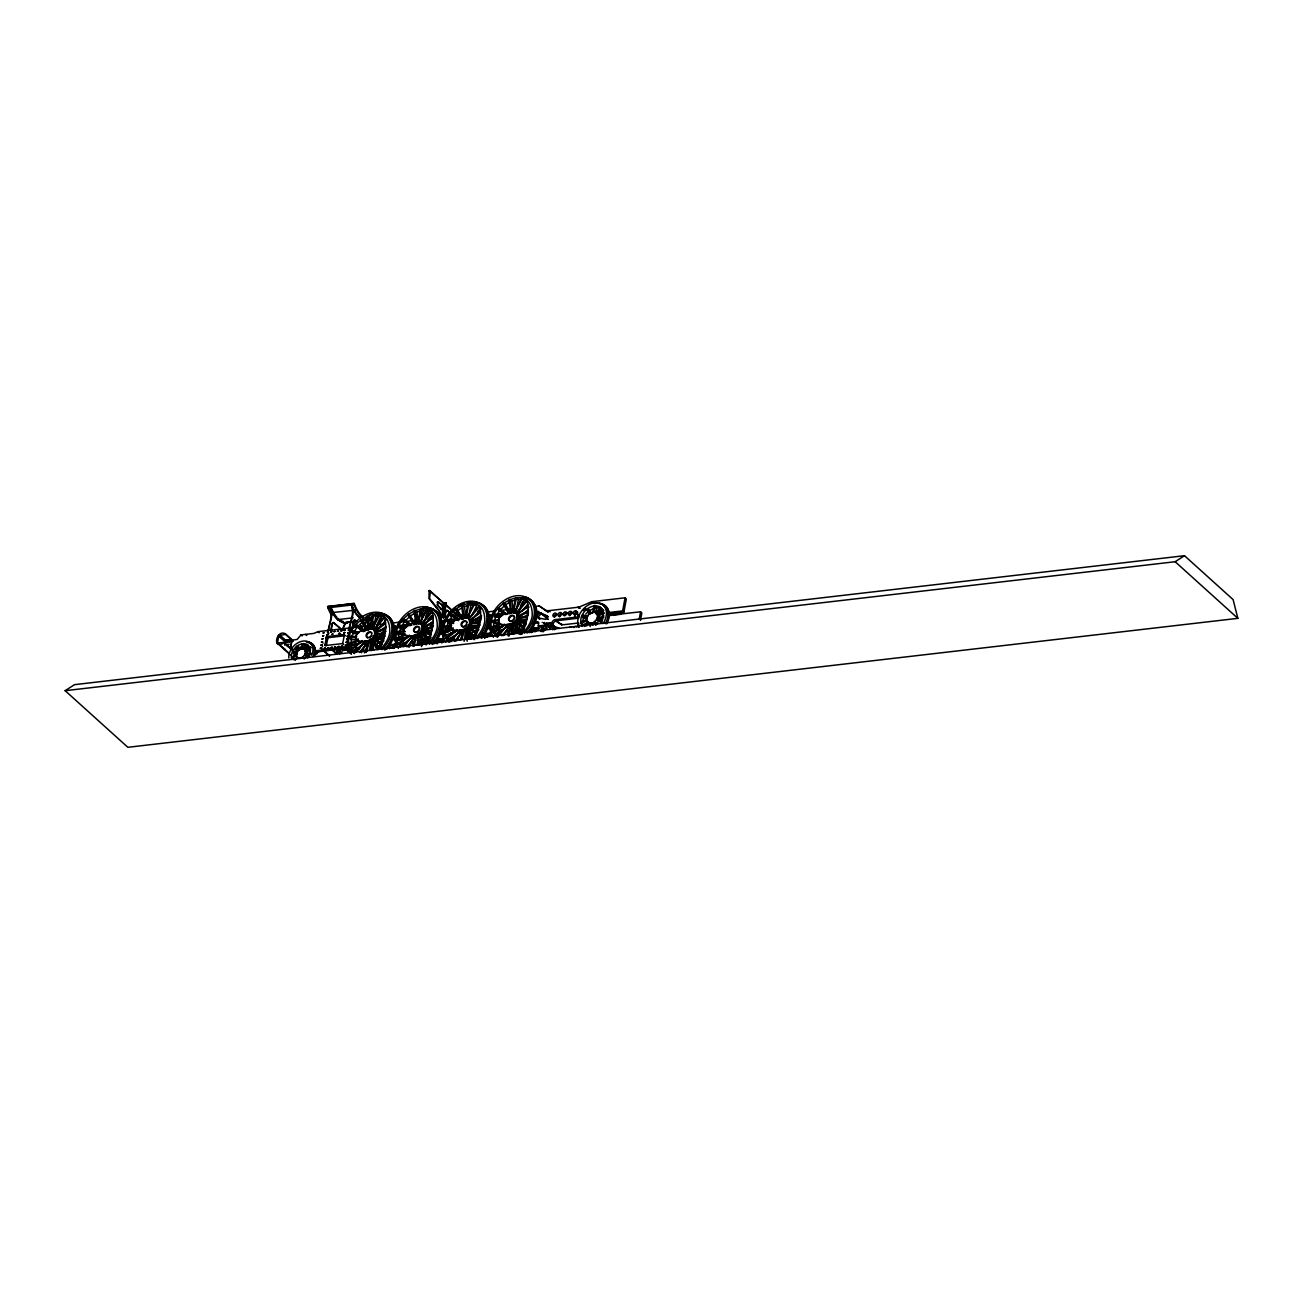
<?xml version="1.0" encoding="UTF-8"?>
<svg xmlns="http://www.w3.org/2000/svg" width="1303" height="1303" viewBox="0 0 1303 1303"><rect width="100%" height="100%" fill="white"/><g stroke="black" fill="none" stroke-linecap="round" stroke-linejoin="round"><path stroke-width="1.5" d="M286.123 644.529L286.448 644.627M287.979 644.61L288.761 644.513M288.142 642.623L287.377 642.721M289.168 647.184L289.413 646.63M289.706 642.542L289.771 642.705M290.325 644.643L290.569 644.838M296.416 654.676L296.693 656.077L291.856 658.162L291.416 657.005M302.084 635.994L300.96 634.903L297.198 639.398L285.536 641.288L284.575 640.424L290.862 639.692L291.839 640.571M305.423 651.972L307.394 653.748L307.036 655.686L305.065 653.894M321.564 649.513L322.493 648.78M340.669 635.147L340.702 634.382M342.2 649.138L343.438 648.226M342.298 649.383C344.611 648.21 341.793 649.692 342.331 648.242M347.184 647.135L347.233 646.255M351.012 644.757L351.305 639.854L349.334 638.063L356.452 637.248L355.817 636.662M356.338 645.066L357.413 644.513L356.436 645.311M362.657 649.497L362.755 650.539L362.902 649.725M374.759 633.551L375.215 635.066L384.743 633.958M398.604 637.607L398.799 634.333L396.829 632.558C405.852 632.313 407.106 629.805 396.992 631.613L398.962 633.388L400.868 627.72L404.402 628.567M422.237 628.03L422.709 629.544L432.221 628.437M433.117 623.306L422.938 627.671L422.156 626.254M441.359 618.208L444.079 603.012A4.202 2.183 83.4 0 1 443.443 602.882L429.143 590.568L428.964 598.549L438.541 610.488A4.202 2.183 83.4 0 1 439.648 615.782L439.323 617.541M446.082 632.085L446.277 628.812L444.307 627.036L451.489 625.782M469.731 622.508L470.188 624.023L479.716 622.915M480.612 617.785L470.416 622.15L469.634 620.733M493.479 628.209L493.772 623.29L491.801 621.515L498.919 620.684M517.21 617.003L517.682 618.518L527.194 617.41M546.234 623.192L547.504 624.332L547.162 626.189L545.892 625.049L546.234 623.192L550.697 622.671L551.837 624.56L553.058 624.17A3.502 2.573 -47.9 0 1 556.609 620.733L578.711 618.159M577.815 615.765L578.679 615.553L577.832 615.13M597.523 615.847L599.494 617.622L599.054 619.951L597.083 618.159M603.826 610.602L600.683 607.801M286.025 641.174L284.282 640.082L290.862 639.692M290.439 648.128L292.002 640.327L285.292 641.011M429.143 590.568L430.202 593.484L429.583 598.549L439.144 610.423A4.202 2.183 83.4 0 1 440.251 615.7L439.909 617.475L441.18 618.632M452.792 631.385L453.9 631.988M453.607 636.613L453.623 636.532A2.801 2.052 -47.9 0 1 454.063 636.792L453.737 636.792M293.142 640.734L285.601 633.926C276.383 628.518 271.773 650.555 283.94 642.835L291.481 649.643M291.579 649.155L284.038 642.346L277.506 642.998L278.826 635.457L285.504 634.414L293.045 641.223M325.945 638.242L327.509 639.708L326.401 645.425L325.18 644.268L326.467 636.662L344.464 634.545L342.673 643.568L343.878 644.724M395.868 627.004L395.037 625.863L397.138 628.16M548.563 626.515L553.563 625.521L548.563 626.548L549.589 628.03L554.606 626.58M292.1 640.978L285.455 641.76M284.82 645.197L285.634 641.369M289.461 647.249L290.504 647.754M290.618 647.672L291.888 640.783L285.601 641.516M290.846 648.373L291.106 649.513L292.654 649.334M301.514 649.106L302.443 644.105L303.42 643.91L302.459 649.008L301.237 648.861M372.186 625.342L317.883 631.662L313.828 633.421L300.96 634.903M307.817 654.448L311.108 653.569M303.957 647.819L310.212 647.282A2.801 2.052 -47.9 0 1 310.814 647.298M348.536 643.829A2.101 1.547 -47.9 0 0 347.331 645.457A1.678 1.238 -47.9 0 1 346.126 646.63L317.623 650.604A2.101 1.547 -47.9 0 0 315.489 652.656L316.759 653.813A2.101 1.547 -47.9 0 1 318.893 651.744L347.396 647.77A1.678 1.238 -47.9 0 0 348.553 646.711L348.536 646.451M325.18 644.268L324.919 645.604L342.624 643.568M345.556 635.669L327.933 637.721L327.509 639.708M331.418 631.238A2.801 1.45 83.4 0 1 331.109 628.469L331.923 624.121A2.801 1.45 83.4 0 1 333.78 622.915L339.708 627.834A2.801 1.45 83.4 0 1 340.702 630.18M331.842 631.189A2.801 1.45 83.4 0 1 331.548 628.421L332.346 624.072A2.801 1.45 83.4 0 1 334.219 622.867M336.239 654.334L336.956 650.474A2.801 2.052 -47.9 0 0 336.972 649.66M339.529 652.428L340.213 648.796M339.676 653.911L340.734 648.242M352.706 624.544L353.243 621.645A2.801 1.45 83.4 0 1 353.52 620.798M352.82 627.346A2.801 1.45 83.4 0 1 352.869 625.945L353.667 621.596A2.801 1.45 83.4 0 1 355.54 620.391L355.116 620.44A2.801 1.45 83.4 0 0 353.813 620.407M365.899 652.559L367.348 640.75M378.961 616.058L375.867 615.993L373.88 614.202L371.111 629.202L370.215 629.3L372.984 614.316L374.955 616.091M367.153 650.588L368.879 641.223L367.983 641.32M373.228 625.456L373.912 621.71M369.466 650.49L370.85 642.998L368.244 640.636M373.782 627.232L375.867 615.993M376.925 645.93L380.02 645.571L381.29 646.728L378.196 647.086L376.925 645.93L378.375 638.112M380.02 645.571L380.541 642.802A3.355 2.476 -47.9 0 1 383.554 639.561M382.691 633.584L383.147 631.108L384.418 632.248A4.479 3.29 -47.9 0 1 384.727 631.206M395.07 629.007L395.021 629.251A5.603 2.443 10.5 0 0 394.125 628.616M404.972 631.792L400.672 627.639M413.735 645.18L414.826 635.229M417.693 623.779L420.478 608.794L422.449 610.57M414.631 645.066L415.738 635.131M421.406 616.205L422.091 612.459M416.96 644.969L418.344 637.476M421.26 621.71L423.345 610.472L421.374 608.696L418.589 623.681L417.954 623.111M430.69 637.183L428.768 641.206L425.69 641.565L424.42 640.424L426.228 630.652M425.69 641.565L426.407 637.656M428.768 641.206L427.498 640.066L428.166 637.037L429.599 636.011L430.87 637.151M431.782 627.346L430.511 626.206A3.355 2.476 -47.9 0 0 431.765 628.746A3.355 2.476 -47.9 0 1 431.782 627.346L431.896 626.727A4.479 3.29 -47.9 0 1 432.026 626.206M441.701 618.159L444.486 603.126L445.61 604.136L443.509 615.407M443.329 627.264A2.801 2.052 -47.9 0 1 441.408 625.065L441.831 622.834A2.801 2.052 -47.9 0 1 444.665 620.081L456.539 618.697A4.479 3.29 -47.9 0 1 458.998 619.544M443.606 613.55L444.307 609.804M443.427 617.801L446.212 602.768L443.476 603.077A4.202 2.183 83.4 0 1 442.857 602.947M443.59 617.931L446.375 602.898M442.776 627.411A2.801 2.052 -47.9 0 1 442.678 626.206L443.101 623.974A2.801 2.052 -47.9 0 1 444.991 621.515M445.496 616.824A3.078 1.596 83.4 0 1 445.398 614.479L445.87 612.003A3.078 1.596 83.4 0 1 447.711 610.521L447.923 610.684M451.245 625.684L448.379 622.818L451.278 625.44M453.004 636.515L454.128 638.405L452.402 636.597L453.672 637.02L447.711 641.271M452.092 640.473A4.479 3.29 -47.9 0 0 452.972 638.421L453.167 637.314A2.801 2.052 -47.9 0 0 453.167 636.385M461.213 639.659L462.321 629.707M475.481 605.064L470.839 604.95L468.868 603.175L466.083 618.159L465.187 618.274L467.956 603.273L469.927 605.064M462.125 639.545L463.852 630.18L462.956 630.294M464.096 641.337L465.822 631.955L463.216 629.61M468.754 616.205L470.839 604.95M471.898 634.903L474.992 634.545L476.263 635.685L473.168 636.043L471.898 634.903L473.347 627.085M474.992 634.545L475.514 631.776A3.355 2.476 -47.9 0 1 478.152 628.649M508.349 636.011L509.799 624.202M521.428 599.51L518.317 599.445L516.346 597.654L513.561 612.654L512.665 612.752L515.451 597.768M509.261 635.913L510.711 624.088M511.362 632.167L512.063 628.421M511.932 633.942L512.975 628.323M515.89 612.557L518.317 599.445M525.809 624.903A3.355 2.476 -47.9 0 0 524.262 627.394L523.741 630.18L520.663 630.538L519.392 629.382L520.842 621.564M523.741 630.18L522.487 629.023L522.992 626.254A3.355 2.476 -47.9 0 1 524.897 623.518M547.162 626.189L539.458 627.085L538.204 625.945L538.611 623.714A2.525 1.857 -47.9 0 0 536.885 621.726L538.155 622.867A2.525 1.857 -47.9 0 1 538.693 622.883M553.009 624.414L551.788 623.029A3.502 2.573 -47.9 0 1 555.339 619.593L579.46 616.775M551.837 624.56L550.697 622.671M586.431 617.313L585.796 616.091M592.784 612.361L593.891 606.367L595.064 606.139L593.924 612.231L592.507 612.117M619.707 613.078L620.635 614.267L619.707 613.078A8.404 3.648 10.5 0 1 614.609 611.97M625.065 597.816L626.336 598.957L623.909 612.068L622.639 610.912L625.065 597.816L591.839 601.677L580.096 606.661A8.404 6.173 -47.9 0 1 577.848 607.263L548.824 610.651A8.404 6.173 -47.9 0 1 545.126 609.869L539.165 605.944L535.142 606.416M639.187 619.3L640.571 611.807L608.696 615.358M640.457 620.44L641.842 612.947L640.571 611.807M304.479 648.829L305.114 645.441L303.143 643.666C296.139 644.399 289.999 651.761 291.709 658.829M590.145 626.564L590.715 623.518L591.855 623.371M595.618 613.762L596.758 607.67L594.787 605.879C585.682 606.693 577.196 617.817 582.262 626.401M365.85 652.037L366.957 650.523M393.164 644.529L392.333 648.096L394.923 644.887M439.762 639.073L438.003 642.835L437.727 639.089M440.642 639.024L439.811 642.574L442.417 639.382M487.241 633.567L485.482 637.314L485.205 633.567M488.136 633.502L487.306 637.069L489.895 633.861M534.735 628.046L532.976 631.792L532.699 628.062M534.784 631.548L535.614 627.981M526.77 617.166L527.503 614.169M540.647 631.515L541.739 627.02A2.801 2.052 -47.9 0 1 541.934 626.368M542.276 631.157L543.009 628.16A2.801 2.052 -47.9 0 1 544.589 625.88M402.871 627.329L399.027 627.932M553.547 625.929L554.834 627.036M327.411 632.102L327.753 632.981L330.587 619.707A12.59 6.548 83.4 0 0 329.773 606.644L330.115 607.54A29.252 15.213 83.4 0 0 332.33 612.573L351.859 610.504M327.704 632.069L331.027 619.658A12.59 6.548 83.4 0 0 330.196 606.595L330.767 606.318A28.129 14.626 83.4 0 0 331.011 606.97M349.074 627.867L351.908 617.231A12.59 6.548 83.4 0 0 351.093 604.169L351.435 605.064A29.252 15.213 83.4 0 0 353.65 610.097L353.976 610.667A29.252 15.213 83.4 0 0 355.963 613.827M349.497 627.818L352.347 617.182A12.59 6.548 83.4 0 0 351.517 604.12L351.859 605.015A29.252 15.213 83.4 0 0 354.09 610.048L354.4 610.618A29.252 15.213 83.4 0 0 360.133 617.769M297.393 652.266C286.79 648.161 297.393 656.631 297.117 652.005M325.506 649.513L326.418 648.927M352.005 637.216L353.374 633.242L356.924 634.089M374.58 634.496L376.893 637.802L374.287 635.457M398.083 635.212L398.018 634.219M446.978 626.189L448.346 622.215L453.672 623.469M469.552 623.453L471.865 626.776L469.259 624.414M494.456 620.668L495.84 616.694L499.375 617.541M517.047 617.931L519.36 621.254L516.754 618.892M587.848 616.156L582.685 614.935C580.356 616.987 588.809 618.697 587.555 615.896M592.979 602.833L591.839 601.677M293.598 655.8L294.331 653.748L292.361 651.972M309.625 655.181L309.153 656.158L304.869 655.132L305.342 654.155L309.348 654.92M582.946 620.081L583.809 617.622L581.838 615.847M602.507 619.642L601.953 620.814L596.79 619.593L597.377 618.42L602.23 619.397M379.254 649.024C384.434 639.382 387.773 627.606 384.32 616.889M471.051 635.522L468.396 637.346L471.914 638.437L466.588 629.023L467.419 628.372L473.559 639.431C478.983 629.365 482.957 617.133 479.292 605.862M520.223 634.561L514.082 623.518L514.897 622.85L521.053 633.909C526.461 623.844 530.435 611.628 526.77 600.341M360.996 652.151L367.088 641.304L361.599 652.754M371.355 628.649L371.99 629.219L379.059 614.495L381.03 616.27L377.104 624.446M371.99 629.219L379.824 614.755L384.988 617.622M364.368 652.901L368.277 644.724M376.323 627.965L381.795 616.531M408.49 646.63L414.582 635.783L409.093 647.249M418.849 623.127L419.485 623.697L426.537 608.973M419.485 623.697L427.303 609.234L432.482 612.117M425.381 617.296L428.003 610.57M412.628 645.751L416.553 637.574L413.947 635.212M424.583 620.814L429.29 611.009M455.969 641.109L462.06 630.277L457.353 640.082M472.859 613.664L476.768 605.504L474.797 603.712L467.109 618.192L474.031 603.452M460.122 640.229L463.249 633.681M503.463 635.603L509.554 624.756L504.847 634.577M491.622 626.987L499.668 623.534L498.316 619.658L501.476 615.081L512.502 612.068L514.457 612.671L521.509 597.93L522.975 599.543M514.457 612.671L522.275 598.207L527.454 601.074M520.353 606.27L522.698 601.351M507.6 634.724L511.525 626.531L508.919 624.186M518.773 611.4L524.262 599.983M393.962 648.422L395.754 645.034M443.248 639.529L441.831 643.047M535.647 631.613L537.39 628.339M309.414 657.331C306.335 654.481 305.456 660.898 303.208 656.565M329.04 648.829L329.643 649.529M335.799 648.177L336.141 648.259M337.949 649.513C337.966 651.761 340.409 648.78 337.998 650.262M340.392 648.324L339.611 648.438M354.579 631.059L357.25 627.052L363.456 631.678M383.75 640.473L376.42 638.731L375.867 639.626L373.261 637.281M402.073 625.554L404.744 621.531L409.386 625M431.228 634.952L423.898 633.209L423.361 634.121L420.755 631.76M438.59 634.561L443.378 633.763M478.722 629.43L471.393 627.688L470.839 628.6L468.233 626.238M526.2 623.909L518.871 622.166L518.333 623.078L515.727 620.733M543.53 623.486L544.54 622.427L544.035 623.176M550.013 627.818L548.612 626.303M601.921 621.938C598.386 618.355 597.36 625.912 594.868 621.368M307.687 657.836C312.166 653.275 310.88 643.014 303.143 643.666M600.243 622.899C605.618 617.427 604.071 605.097 594.787 605.879M361.941 630.587L360.703 631.075L361.697 630.359M543.4 631.727L545.941 627.753A2.801 2.052 -47.9 0 0 546.527 625.831M348.504 647.233L343.145 649.057L321.743 650.881M351.273 637.346L351.175 635.294M305.83 650.881L309.414 646.467M599.95 607.117C599.51 613.827 579.558 612.312 588.712 623.078L586.562 625.733M597.621 614.185L601.921 608.892M295.113 660.426L297.198 657.266M306.628 651.533L310.033 647.037L310.961 647.9M356.224 652.2L365.149 641.271L354.335 653.275C329.838 629.593 391.486 590.943 389.727 632.916A23.796 17.476 -47.9 0 1 381.062 648.487M373.538 629.756L384.141 616.742M359.481 652.428L365.85 644.61M377.267 630.603L386.502 619.3L384.532 617.508L374.14 630.245C366.729 623.013 346.647 636.972 361.094 642.933M403.05 646.255L412.628 635.75L403.718 646.695M423.605 626.499L420.999 624.153L431.619 611.237M432.01 611.987L421.635 624.723C414.207 617.492 394.125 631.45 408.572 637.411M427.71 620.228L431.244 615.896M406.959 646.907L412.057 640.653M424.762 625.082L432.824 615.195M449.323 642.249L460.122 630.229L451.196 641.174M468.51 618.713L479.113 605.716M479.504 606.481L469.113 619.202C462.402 612.638 442.434 624.398 455.008 631.532M477.549 611.824L479.911 608.941M454.454 641.385L460.822 633.584M474.553 616.742L481.475 608.257M497.404 637.216L507.6 624.723L496.801 636.727C472.289 613.045 533.953 574.395 532.178 616.368A23.796 17.476 -47.9 0 1 523.513 631.939L521.053 633.909M515.988 613.192L526.591 600.194M526.982 600.96L516.607 613.68L513.968 612.101M501.932 635.88L505.759 631.189M522.031 611.221L527.796 604.152M584.738 626.385L587.653 622.215M599.217 616.026L598.386 614.804L602.654 609.576M322.835 642.982L323.193 643.079M329.203 636.532L328.063 636.532M330.148 649.513L329.007 649.513M339.415 647.51L339.611 648.617M357.25 627.052L355.279 625.277L363.032 631.059L364.368 630.733L355.963 624.463L357.95 626.238L362.478 621.84L360.508 620.049L366.192 630.277L365.557 629.707M381.632 645.262C372.023 637.151 373.733 640.685 378.798 649.089M411.846 625.212L403.458 618.941L405.428 620.717L409.956 616.319L407.986 614.544L413.67 624.772L414.712 624.512L408.816 613.876L415.706 624.528M429.127 639.74C419.517 631.646 421.211 635.18 426.293 643.568M458.428 620.651L452.222 616.01L448.851 621.303L446.88 619.511L454.454 621.319L453.46 622.117L446.375 620.423L448.346 622.215M458.705 619.12L459.34 619.691L450.936 613.42L452.923 615.211L457.451 610.798L455.48 609.022L461.164 619.251L462.207 618.99L456.294 608.371L463.184 619.006M476.605 634.235C465.008 624.381 470.562 632.216 474.65 639.626M504.359 613.974L499.717 610.504L496.345 615.782L494.374 613.99L501.932 615.798L501.313 615.228M499.717 610.504L497.746 608.713L505.483 614.511L506.818 614.185L498.43 607.898L500.401 609.69L504.929 605.292L502.958 603.501L508.642 613.729L508.007 613.159M495.84 616.694L493.853 614.902L500.987 616.563M524.099 628.714C512.502 618.86 518.057 626.694 522.145 634.105M401.471 645.115L403.881 642.363M402.187 645.474L404.647 642.688M448.427 641.369L450.903 638.568M542.178 631.727L547.113 626.124M394.972 646.255L394.972 644.268L389.06 644.855M537.422 629.691L537.422 627.704L531.526 628.307M585.796 614.12L588.125 611.579M401.959 625.538L409.044 624.218A4.479 3.29 -47.9 0 1 411.211 624.772M403.23 626.678L410.315 625.359M418.866 640.539L418.328 641.483L417.058 640.343M331.776 615.553A29.252 15.213 83.4 0 1 330.457 613.404L330.148 612.817A29.252 15.213 83.4 0 1 327.933 607.801L328.063 606.335L354.286 603.582A28.129 14.626 83.4 0 0 363.228 617.052M327.574 606.823L354.188 603.289M365.345 649.578L364.889 651.761L366.762 651.337M308.062 645.262L304.788 649.871C299.038 644.822 293.827 656.728 297.475 657.526M298.762 650.572L299.625 649.888L297.589 646.19L296.693 646.842L298.485 650.311M297.833 657.787C302.133 659.644 307.345 653.683 304.658 649.741L306.466 651.402M302.638 657.51L303.501 656.826M322.509 645.799L322.444 646.825M341.06 635.278L340.034 635.131M368.212 630.033L363.293 621.189L368.554 618.078L366.583 616.286L368.342 629.756L369.27 629.528L367.479 615.83L369.466 617.606L370.736 627.394M347.852 646.972L346.924 646.907M410.787 615.668L414.794 613.192M405.005 631.548L398.881 625.945L405.982 627.639L406.341 626.254M404.924 634.708C411.699 638.323 425.772 633.616 421.309 624.398M418.475 633.975L421.081 636.336L420.185 636.825L417.579 634.48M458.265 610.146L462.272 607.67M444.991 630.391L445.496 628.714M465.953 628.453L468.575 630.815L467.663 631.303L465.057 628.958M510.678 613.485L505.759 604.625L509.766 602.149M473.559 639.431L476.035 637.46A23.796 17.476 -47.9 0 0 484.7 621.873C486.573 581.627 428.198 615.505 447.483 640.783M499.7 626.091L495.205 628.079M526.64 619.658L524.816 619.609M589.477 614.12L590.52 613.29L588.06 608.859L587.001 609.641L589.2 613.86M590.389 624.609L588.419 622.818C593.582 625.049 599.836 617.899 596.611 613.176M595.764 625.407L594.119 622.443L595.162 621.629L596.807 624.609M354.481 653.585L351.289 649.757L362.429 641.223L350.865 649.073L352.836 650.865L357.25 647.477M372.902 629.17L374.661 630.831L385.427 622.59M374.433 630.945L375.069 631.515L385.46 623.567M353.26 651.549L362.804 644.219M380.02 631.027L385.949 626.482M398.36 643.552L409.908 635.701L409.272 635.131M421.52 624.74L422.156 625.326L432.905 617.068M409.908 635.701L398.767 644.236L400.738 646.027L411.878 637.476M432.938 618.045L422.156 625.326M400.33 645.343L403.262 643.096M433.427 620.961L424.534 627.785L421.928 625.424M445.838 638.047L457.402 630.18L446.261 638.731L448.232 640.506L459.373 631.971L456.767 629.61M480.4 611.547L470.041 620.489L480.432 612.524M450.757 637.574L447.809 639.822L446.294 635.115L444.323 633.339L452.907 629.658L451.571 628.518M473.51 621.124L480.921 615.439M504.245 624.088L506.851 626.45L495.71 634.984L493.739 633.209L504.88 624.674L493.332 632.525L495.303 634.3L493.788 629.593L491.801 627.818L500.401 624.137L499.049 622.997M515.353 612.622L517.128 614.283L527.878 606.042M527.91 607.003L517.128 614.283M496.769 633.177L501.183 629.805M520.988 615.619L528.399 609.934M288.256 640.913L288.549 640.62M587.783 608.615L589.754 610.39L595.585 607.898L593.614 606.107M400.216 646.793L406.21 642.558M402.106 646.435L406.617 643.259M407.09 646.093L410.087 643.975M448.102 641.972L454.112 637.737M495.189 635.75L502.681 630.473M495.58 636.45L501.59 632.216M502.062 635.066L505.059 632.932M541.185 631.287L547.179 627.069M543.074 630.945L546.071 628.828M422.889 644.643L420.918 642.868L423.573 641.043M518.545 630L515.89 631.825L519.408 632.916M65.15 690.688L74.499 684.661L1184.492 555.697L1233.094 599.592L1237.85 618.339L127.857 747.303L65.15 690.688L1175.143 561.723L1184.492 555.697M328.942 633.063L328.454 633.942M369.466 617.606L373.326 616.498M347.249 645.848L347.021 646.956M415.201 623.665L416.765 624.007L414.973 610.309L416.944 612.101L420.82 610.977M370.085 639.985L373.456 641.956M463.624 617.915L464.243 618.502L462.451 604.804L464.438 606.579L468.298 605.472M416.667 634.903L418.214 635.05L419.485 644.806M511.102 612.41L511.737 612.98L509.945 599.282L511.916 601.058L515.793 599.95M512.551 623.437L515.157 625.798L516.053 625.293L513.447 622.948M531.152 632.606L532.064 632.15L531.787 628.421M302.654 645.93L299.267 647.721L297.296 645.93M291.709 657.249L296.563 655.181M310.407 649.236L305.57 651.321L305.7 652.217L310.554 650.148L310.13 648.992M298.387 657.608L293.533 659.676L291.563 657.901M307.394 653.748L310.635 652.363M385.607 627.932L375.297 632.346L375.443 633.193L385.639 628.828M351.142 645.311L349.171 643.535L357.201 640.082L357.934 640.685L349.351 644.366L351.321 646.141L359.905 642.477M379.124 634.235L385.916 631.336M404.712 634.61L396.649 638.014L398.62 639.806L403.458 637.737M422.791 626.824L433.085 622.411M407.399 636.955L398.816 640.636L396.829 638.845L405.428 635.164L404.077 634.024M426.602 628.73L433.394 625.815M444.144 632.492L452.206 629.088M470.269 621.303L480.579 616.889M475.676 621.612L480.84 619.414M446.294 635.115L454.877 631.434M474.097 623.209L480.888 620.293M528.057 611.368L517.763 615.782L517.91 616.628L528.09 612.263M493.788 629.593L502.372 625.912L499.766 623.567C506.525 627.378 520.76 622.639 516.281 613.371M528.366 614.772L519.881 618.42L517.275 616.058M580.731 621.889L586.839 619.642M603.452 612.524L597.637 615.016L597.8 616.107L603.631 613.599L603.175 612.28M587.001 620.733L581.187 623.225L581.008 622.15M580.894 622.964L582.864 624.74L588.679 622.264L586.708 620.472M599.494 617.622L603.859 615.749M598.957 619.234L603.973 617.085M330.539 607.491L330.196 606.514L330.539 607.491A29.252 15.213 83.4 0 0 332.77 612.524L333.079 613.094A29.252 15.213 83.4 0 0 343.634 622.622L344.041 622.704A29.122 15.147 83.4 0 0 347.575 622.459L347.771 622.394M369.547 620.033A29.122 15.147 83.4 0 0 371.078 619.723L370.932 618.616A28.129 14.626 83.4 0 1 369.417 618.909M347.494 647.933L346.126 646.63M344.611 622.867L347.152 622.508A12.59 6.548 83.4 0 0 343.455 626.678M342.884 648.829C343.373 648.943 351.077 647.575 347.331 645.457M356.599 639.545C363.065 644.366 378.424 639.496 373.814 629.919M369.172 640.408L370.72 640.571L371.99 650.327M338.161 652.445L337.526 653.357M415.462 635.799L416.374 635.701M417.302 635.473L418.572 645.262M452.402 629.186C459.193 632.818 473.266 628.111 468.787 618.876M390.509 648.357L391.437 648.112M510.434 624.772L511.346 624.658M511.639 623.86L513.187 624.007L514.457 633.779M290.292 640.571L290.813 639.789L289.983 640.669M371.241 644.61L374.938 643.926M553.189 626.254L554.459 627.394M327.933 607.801L354.041 604.771A29.252 15.213 83.4 0 0 356.273 609.788L356.582 610.358A29.252 15.213 83.4 0 0 362.706 617.817M353.764 610.293L356.37 609.983M437.156 602.409A1.824 0.945 83.4 0 1 438.215 602.084L442.271 605.146A2.345 1.222 83.4 0 1 443.036 608.452A2.345 1.222 83.4 0 1 441.31 609.104L437.482 605.162A1.824 0.945 83.4 0 1 437.124 604.478M437.482 605.162L441.31 609.104M438.215 602.084L442.271 605.146M337.607 619.625L353.227 617.817M361.534 616.84L358.928 617.15A29.252 15.213 83.4 0 0 359.319 617.492M343.471 622.72L357.185 621.124M364.791 620.244L367.397 619.935A29.122 15.147 83.4 0 0 367.935 620.016M445.87 612.003L445.268 612.068A3.078 1.596 83.4 0 1 447.124 610.586L450.431 612.947M344.22 622.948L357.071 621.352M368.896 619.984L371.078 619.723M333.78 622.915L339.708 627.834M457.044 614.723L458.412 615.7M452.548 615.456L453.135 615.391A3.078 1.596 83.4 0 1 453.965 616.808M376.209 624.886L384.255 623.942M392.301 623.013L416.455 620.212M428.524 618.811L432.547 618.339M440.593 617.394L446.62 616.694M450.643 616.238L466.735 614.364M488.869 611.791L494.912 611.091M498.935 610.618L515.027 608.745M525.076 607.589L529.099 607.117M461.979 616.205L468.086 615.505M497.062 614.234A2.101 1.547 -47.9 0 1 497.99 613.876L504.017 613.176M392.545 627.427L396.731 627.118M449.893 620.765L457.793 619.837M487.517 616.384L491.133 615.977A2.101 1.547 -47.9 0 1 491.98 616.124M497.909 615.716A2.101 1.547 -47.9 0 1 499.261 615.032L503.284 614.56M494.163 616.873L497.339 616.514L496.068 615.374M536.201 612.915L539.116 612.573M375.394 634.121L384.955 633.014M422.872 628.6L432.433 627.492M444.486 626.091L451.604 625.261L450.968 624.691M470.367 623.078L479.927 621.971M491.964 620.57L499.098 619.756L498.463 619.169M517.845 617.573L527.406 616.449M379.271 635.685L383.098 635.229M424.843 630.391L428.671 629.935M446.457 627.867L450.024 627.46M351.305 639.854L358.423 639.024M377.186 636.841L384.808 635.962M398.799 634.333L404.142 633.714M432.303 630.44L424.68 631.32L422.074 628.974M446.277 628.812L453.411 627.981M472.158 625.815L479.781 624.919M493.772 623.29L499.114 622.671M519.653 620.293L527.275 619.397M400.966 633.926A2.459 1.808 -47.9 0 0 402.155 634.235L405.2 633.877M594.168 611.873L599.005 611.319L600.26 612.459A8.404 6.173 -47.9 0 1 602.507 612.589M446.457 627.394A2.801 2.052 -47.9 0 1 447.027 628.339L451.848 628.697M595.438 613.013L600.26 612.459M607.915 612.622L622.639 610.912M296.237 648.91L302.003 648.242M391.828 638.584L399.728 637.656M440.121 632.851L448.085 631.922M486.801 627.541L490.759 627.085M299.429 649.839L295.113 649.513M306.971 648.764L310.423 648.552L309.186 647.216M533.693 622.622L537.65 622.166M607.345 613.99L623.909 612.068M354.546 644.203L358.39 643.763M391.128 639.952L395.07 639.496M400.998 638.812L404.956 638.356M486.1 628.926L490.042 628.469M495.971 627.769L501.899 627.085M532.911 623.486L538.155 622.867M582.734 617.687L587.05 617.231M352.266 644.61L357.755 643.975M608.631 615.668L620.635 614.267M550.566 623.42L551.755 623.274M547.504 624.332L551.967 623.811M538.204 625.945L545.892 625.049M419.81 640.05L423.817 639.594M467.37 634.528L471.328 634.072M499.424 630.799L503.023 630.391M514.766 629.023L518.773 628.551M424.42 640.424L427.498 640.066M519.392 629.382L522.487 629.023M436.554 639.333L442.45 638.747L443.72 641.874M452.271 637.33L454.438 638.454M482.208 634.04L489.944 633.225L491.215 636.353M348.08 649.888L342.103 650.604L341.744 652.559M355.882 648.975L359.791 648.519M577.864 623.062L564.313 624.642A8.404 6.173 -47.9 0 1 560.616 623.86L556.153 620.928M388.506 646.207L395.803 645.36L394.532 644.219M434.176 640.913L443.72 639.887M483.478 635.18L490.775 634.333L489.505 633.193M530.972 629.658L538.888 628.942M332.607 650.539L335.506 652.738A4.903 2.541 83.4 0 0 338.845 648.161M447.874 629.154L449.274 630.294M423.345 610.472L426.439 610.537M340.734 634.121L340.213 635.261M596.758 607.67L599.527 607.882M305.114 645.441L307.427 645.636M367.544 619.967L367.137 619.886A29.252 15.213 83.4 0 1 365.508 619.414M538.644 618.045L544.556 619.137A2.101 1.547 -47.9 0 0 547.113 618.176A2.101 1.547 -47.9 0 0 546.934 615.716L541.282 613.306A2.801 2.052 -47.9 0 0 537.683 614.886A2.801 2.052 -47.9 0 0 538.644 618.045L539.914 619.186A2.801 2.052 -47.9 0 1 538.953 616.042A2.801 2.052 -47.9 0 1 542.553 614.446L548.205 616.856L546.934 615.716M287.36 646.027L287.36 646.532M583.809 617.622L587.246 618.436M526.282 621.58L517.372 619.462L516.9 620.391L526.07 622.573M478.787 627.101L469.894 624.984L469.422 625.912L478.576 628.079M399.402 625.033L406.959 626.824M431.309 632.623L422.4 630.505L421.928 631.418L431.098 633.6M383.815 638.144L374.922 636.027L374.45 636.939L383.603 639.121M294.331 653.748L297.182 654.432M515.369 632.737L518.887 633.828M467.891 638.258L471.409 639.333M420.918 642.868L424.436 643.943M338.161 652.266L337.591 653.454M559.606 628.502L556.788 627.297A2.801 2.052 -47.9 0 0 552.83 629.854M604.25 613.061L602.621 612.035A8.404 6.173 -47.9 0 0 599.999 611.27M548.416 611.775A8.404 6.173 -47.9 0 1 546.397 611.009L539.165 605.944M555.925 621.091L561.886 625L560.616 623.86M524.197 627.15L516.363 621.303L515.679 622.117L523.741 628.127M500.401 609.69L506.004 613.876M518.333 623.078L524.604 627.769M476.703 632.672L468.868 626.808L468.184 627.623L476.246 633.649M452.923 615.211L458.509 619.381M470.839 628.6L475.546 632.102M429.224 638.177L421.39 632.33L420.706 633.144L428.768 639.17M405.428 620.717L411.031 624.903M423.361 634.121L429.632 638.796M381.73 643.698L373.896 637.851L373.212 638.665L381.274 644.692M357.95 626.238L364.938 631.466M375.867 639.626L382.137 644.317M595.65 612.41L596.693 613.29L600.976 608.045L600.227 607.361M447.124 610.586L449.828 613.029M1175.143 561.723L1237.85 618.339M596.416 613.029L598.386 614.804M597.36 614.755L599.331 616.547M586.708 609.397L588.695 611.172M596.513 619.332L598.484 621.124M578.972 607.149L580.242 608.289M577.848 607.263L579.118 608.42M591.578 623.127L593.549 624.903M590.438 623.257L592.409 625.033M548.824 610.651L550.094 611.791M546.674 610.895L547.944 612.035M545.126 609.869L546.397 611.009M555.339 619.593L556.609 620.733M541.022 612.833L548.14 619.251M540.973 613.078L548.091 619.495M551.788 623.029L553.058 624.17M539.361 612.866L537.846 611.433L538.953 613.404M553.335 625.424L554.866 626.857M539.328 613.045L538.058 611.889L538.79 611.351M548.97 625.945L550.241 627.085M545.941 627.753L547.211 628.893M541.739 627.02L543.009 628.16M511.02 601.514L509.05 599.738L510.809 613.208L510.173 612.638M537.83 627.574L539.084 628.714M536.999 627.671L538.253 628.812M516.9 614.397L519.506 616.742M505.759 604.625L503.789 602.849L509.668 613.811M517.128 615.211L519.734 617.573M516.265 619.821L518.871 622.166M522.992 626.254L524.262 627.394M515.043 621.531L517.649 623.893M514.262 622.28L516.884 624.642M497.99 613.876L499.261 615.032M508.023 624.17L510.646 626.515M506.965 624.153L509.587 626.499M491.133 615.977L489.863 614.821A2.101 1.547 -47.9 0 1 491.296 615.782L491.312 615.912M507.47 630.766L508.74 631.922M487.697 619.723L490.563 622.606M467.875 618.143L471.083 620.994M469.406 619.919L472.012 622.264M462.679 618.143L463.314 618.73L461.555 605.26M444.079 603.012L458.314 615.863M468.787 625.342L471.393 627.688M429.729 590.503L457.711 615.928M475.514 631.776L476.768 632.916M467.549 627.052L470.155 629.414M466.783 627.802L469.389 630.147M456.539 618.697L458.004 620.016L450.252 614.234L452.222 616.01M464.145 629.382L466.751 631.727M468.396 637.346L470.367 639.138M459.487 629.658L462.093 632.02M447.092 626.857L450.089 629.544M441.831 622.834L443.101 623.974M447.059 628.551L448.476 629.984M441.408 625.065L442.678 626.206M452.972 638.421L454.226 639.578M430.625 625.587L431.896 626.727M442.857 638.6L444.111 639.757M442.026 638.698L443.281 639.854M421.765 629.935L424.387 632.281M421.292 630.847L423.898 633.209M427.97 637.59L429.224 638.747M420.071 632.574L422.677 634.919M409.044 624.218L410.51 625.538L402.774 619.756L404.744 621.531M419.289 633.323L421.895 635.669M403.034 624.919L404.305 626.059M418.051 639.903L419.322 641.043M417.628 639.952L418.882 641.092L417.449 640.229M420.397 643.78L422.384 645.555M402.155 634.235L403.409 635.375M396.031 634.105L394.76 632.949A2.459 1.808 -47.9 0 1 392.822 635.245M394.565 644.04L395.835 645.197M363.293 621.189L361.322 619.397L367.234 630.033L366.599 629.463M374.661 631.76L377.267 634.121M374.808 632.623L377.414 634.968M373.814 636.369L376.42 638.731M380.541 642.802L381.795 643.943A3.355 2.476 -47.9 0 1 383.701 641.206M372.577 638.095L375.183 640.441M371.811 638.828L374.417 641.19M370.98 639.496L373.586 641.842M358.846 631.776L359.481 632.346L351.908 630.554L353.879 632.33M357.853 632.574L358.488 633.144L351.403 631.466L353.374 633.242M364.514 640.701L367.12 643.047M361.794 640.653L364.4 642.998M355.996 635.734L356.631 636.304L349.513 637.134L351.484 638.91M364.172 650.278L364.417 650.506A2.801 2.052 -47.9 0 0 364.759 652.135A2.801 2.052 -47.9 0 1 364.172 651.174M351.012 653.471L345.1 648.487L349.22 652.217M343.731 647.558L345.002 648.715M326.727 636.564L327.998 637.721M326.157 637.118L327.428 638.258M317.883 631.662L319.137 632.802M336.956 650.474L337.2 650.702A2.801 2.052 -47.9 0 0 337.168 649.643M331.793 649.366L335.506 652.738M324.756 644.676L326.027 645.816M305.521 634.382L306.791 635.522M324.203 650.979L329.692 655.946M323.779 650.963L329.268 655.93M317.623 650.604L318.893 651.744M307.443 644.692L303.86 649.106M315.489 652.656L316.759 653.813M302.166 643.861L304.136 645.636M305.293 651.06L307.166 652.412M307.915 653.943L309.186 655.083M306.221 653.112L307.703 654.448M296.416 646.597L298.387 648.373L294.787 652.77L292.817 650.995M304.576 654.872L306.547 656.663M279.298 634.659L285.341 640.099M279.217 635.147L286.758 641.956M278.793 635.555L286.334 642.363M278.321 635.62L284.347 641.06M302.345 657.266L304.316 659.041M300.456 658.031L299.511 658.145M284.217 648.487L285.438 649.806M277.458 642.754L288.012 652.282M276.985 642.802L290.553 655.051M400.005 646.288C380.72 621.026 439.078 587.148 437.205 627.394A23.796 17.476 -47.9 0 1 428.54 642.982M352.836 650.865L351.321 646.141M338.161 650.409L338.438 649.497A4.903 2.541 83.4 0 1 335.083 652.787M457.451 610.798L462.19 619.332M468.575 630.815L472.077 637.134M409.956 616.319L413.751 623.143M421.081 636.336L424.599 642.64M424.371 644.024L419.11 634.545L419.924 633.893L426.081 644.952C431.488 634.887 435.463 622.655 431.798 611.368M377.707 648.878L372.446 639.415L371.616 640.066L376.893 649.545M362.478 621.84L366.257 628.649M374.466 643.421L377.984 649.741M589.754 610.39L591.383 613.338M482.582 633.421L484.863 638.291M435.853 640.555L437.385 643.796M434.648 640.392L436.163 643.633M354.041 604.771L353.699 603.778M328.063 606.335L328.161 606.628A28.129 14.626 83.4 0 0 328.877 608.534M582.864 624.74L583.044 625.863M448.281 629.479L448.297 629.577A2.801 2.052 -47.9 0 0 447.499 628.404M511.916 601.058L513.447 612.801M515.157 625.798L516.167 633.6M512.274 624.43L513.545 634.219M464.438 606.579L465.708 616.368M467.663 631.303L468.689 639.121M467.011 633.698L467.533 637.607M467.223 641.239L465.692 629.528L464.78 629.952L466.067 639.74M416.944 612.101L418.475 623.844M420.185 636.825L421.455 646.581M416.292 614.479L416.797 618.322M414.077 610.765L415.836 624.235M372.691 642.346L373.717 650.148M369.303 623.844L369.808 627.688M372.039 644.724L372.56 648.633M369.808 640.978L371.094 650.767M534.539 627.965L534.8 631.711M487.045 633.486L487.322 637.232M484.293 633.926L484.569 637.656M389.32 644.969L389.597 648.699M441.668 605.211A2.345 1.222 83.4 0 1 442.483 608.224A2.345 1.222 83.4 0 1 441.049 609.478M438.085 605.097A1.824 0.945 83.4 0 1 437.629 602.686A1.824 0.945 83.4 0 1 438.818 602.019M591.985 612.98A3.355 2.476 -47.9 0 1 593.419 612.052M452.434 633.356A2.231 1.645 -47.9 0 1 451.115 632.623M384.988 636.222A3.355 2.476 -47.9 0 1 382.935 635.327M383.457 630.066A4.479 3.29 -47.9 0 1 386.274 627.118M431.505 623.551A4.479 3.29 -47.9 0 1 433.166 621.938M504.978 613.208A4.479 3.29 -47.9 0 1 506.753 614.381M497.306 623.176A3.355 2.476 -47.9 0 1 495.205 622.199M490.221 621.873A3.355 2.459 -47.9 0 1 487.974 624.121M479.96 625.196A3.355 2.476 -47.9 0 1 478.331 624.772M477.664 623.665A3.355 2.476 -47.9 0 1 477.664 622.557M478.999 618.029A4.479 3.29 -47.9 0 1 481.638 615.912M526.233 613.029A2.801 2.052 -47.9 0 1 528.432 610.423M554.15 616.759A2.101 1.547 -47.9 0 1 557.147 614.364M559.557 616.938A2.101 1.547 -47.9 0 1 562.244 613.778M564.362 615.57A2.101 1.547 -47.9 0 1 567.359 613.176M578.011 613.99A2.101 1.547 -47.9 0 1 577.392 614.869M574.574 614.381A2.101 1.547 -47.9 0 1 577.88 612.247M569.769 615.765A2.101 1.547 -47.9 0 1 570.258 613.127A2.101 1.547 -47.9 0 1 572.766 612.833M528.057 612.899A2.801 2.052 -47.9 0 1 528.529 612.345M402.432 635.212A2.459 1.808 -47.9 0 1 401.91 634.724M476.865 632.525A3.355 2.476 -47.9 0 1 478.673 630.18M479.39 621.222A4.479 3.29 -47.9 0 1 479.96 619.658M481.019 618.29A4.479 3.29 -47.9 0 1 481.459 617.899M343.194 622.671A29.252 15.213 83.4 0 1 341.989 622.345M339.969 621.384A29.252 15.213 83.4 0 1 339.562 621.14M338.389 620.293A29.252 15.213 83.4 0 1 335.36 617.231M335.001 616.775A29.252 15.213 83.4 0 1 334.301 615.814M333.959 615.309A29.252 15.213 83.4 0 1 332.965 613.713M343.015 630.457A12.59 6.548 83.4 0 1 347.575 622.459M343.21 621.433A28.129 14.626 83.4 0 1 341.647 620.88M340.881 620.505A28.129 14.626 83.4 0 1 339.334 619.511M338.21 618.583A28.129 14.626 83.4 0 1 337.852 618.241M336.76 617.117A28.129 14.626 83.4 0 1 335.718 615.847M335.376 615.391A28.129 14.626 83.4 0 1 334.708 614.43M334.073 613.42A28.129 14.626 83.4 0 1 333.145 611.791M332.851 611.237A28.129 14.626 83.4 0 1 331.76 608.859M331.499 608.24A28.129 14.626 83.4 0 1 331.255 607.605M342.591 630.505A12.59 6.548 83.4 0 1 343.178 627.557M331.776 614.234A28.129 14.626 83.4 0 1 331.141 613.192M330.245 611.53A28.129 14.626 83.4 0 1 329.675 610.374M364.254 626.01A12.59 6.548 83.4 0 1 366.86 620.928M364.677 625.961A12.59 6.548 83.4 0 1 368.342 620.179M368.26 618.941A28.129 14.626 83.4 0 1 365.54 618.322M368.146 620.163A29.122 15.147 83.4 0 1 365.361 620.212L364.954 620.147A29.252 15.213 83.4 0 1 363.325 619.658M358.162 616.417A29.252 15.213 83.4 0 1 357.788 616.026M357.038 615.195A29.252 15.213 83.4 0 1 356.322 614.299M358.814 648.878A4.202 2.183 83.4 0 1 356.159 647.168M355.638 645.099A4.202 2.183 83.4 0 1 355.703 642.998M361.55 627.378A2.801 1.45 83.4 0 0 360.605 625.407L361.029 625.359A2.801 1.45 83.4 0 1 361.973 627.329M359.253 648.829A4.202 2.183 83.4 0 1 356.582 647.119M356.256 646.125A4.202 2.183 83.4 0 1 356.126 642.949M339.285 627.883A2.801 1.45 83.4 0 1 340.213 629.87M399.516 643.063A4.479 3.29 -47.9 0 1 403.181 640.701M446.701 638.03A4.479 3.29 -47.9 0 1 450.154 635.278M451.327 641.353A4.479 3.29 -47.9 0 1 450.903 641.744M457.125 640.506A2.801 2.052 -47.9 0 1 456.913 639.056M494.179 632.509A4.479 3.29 -47.9 0 1 498.153 629.658M511.949 628.763A2.101 1.547 -47.9 0 0 511.639 629.219L512.91 630.359A2.101 1.547 -47.9 0 1 514.05 629.251M584.493 625.977A2.101 1.547 -47.9 0 1 587.001 625.684M578.76 627.46A2.101 1.547 -47.9 0 1 579.021 626.987M573.923 627.59A2.101 1.547 -47.9 0 1 577.001 627.232M569.59 627.427A2.101 1.547 -47.9 0 1 571.691 627.46M554.638 629.724A2.801 2.052 -47.9 0 1 556.935 628.241M447.532 640.213A4.479 3.29 -47.9 0 1 447.971 639.17M447.434 622.427A5.603 2.443 10.5 0 1 448.33 623.062M406.927 625.391A4.202 1.824 10.5 0 0 403.783 625.131L403.751 625.375A4.202 1.824 10.5 0 1 406.878 625.635M400.64 627.883A4.202 1.824 10.5 0 1 400.2 627.378M619.658 613.371A8.404 3.648 10.5 0 1 614.56 612.263M602.98 605.211A16.792 12.346 -47.9 0 1 605.227 623.697M594.494 603.582A17.705 13.014 -47.9 0 1 606.172 623.404M578.223 622.59A17.705 13.014 -47.9 0 0 578.467 626.434A16.792 12.346 -47.9 0 1 594.787 602.752L594.624 602.898A16.792 12.346 -47.9 0 1 602.996 623.616M583.402 610.667A17.705 13.014 -47.9 0 1 585.568 608.468M598.94 603.647A17.705 13.014 -47.9 0 1 606.709 623.876M579.004 626.922A17.705 13.014 -47.9 0 1 578.744 623.078M307.573 642.412A13.991 10.277 -47.9 0 1 313.16 656.614M306.4 641.613A14.756 10.831 -47.9 0 1 314.349 655.1M306.938 642.086A14.756 10.831 -47.9 0 1 314.886 655.572M288.794 657.982A13.991 10.277 -47.9 0 1 303.143 641.06A13.991 10.277 -47.9 0 1 311.726 655.311M512.274 634.04A26.597 19.545 -47.9 0 1 513.757 631.01M524.034 597.067A26.597 19.545 -47.9 0 1 529.213 632.737M491.687 632.818A26.597 19.545 -47.9 0 1 491.052 629.105M523.399 596.497A26.597 19.545 -47.9 0 1 528.578 632.167M493.267 637.053A26.597 19.545 -47.9 0 1 490.661 630.424M523.122 597.116A25.897 19.024 -47.9 0 1 527.047 633.111M524.523 633.111A25.897 19.024 -47.9 0 0 526.656 597.588L521.786 595.911A25.897 19.024 -47.9 0 0 495.107 609.462A25.897 19.024 -47.9 0 0 493.462 636.711M514.148 619.886A3.29 2.411 -47.9 0 1 509.522 620.831A3.29 2.411 -47.9 0 1 511.558 616.091A3.29 2.411 -47.9 0 1 514.799 618.388M507.73 630.799A26.597 19.545 -47.9 0 1 508.365 634.496M508.561 631.238A25.897 19.024 -47.9 0 1 509.506 634.675M478.299 602.996A26.597 19.545 -47.9 0 1 481.735 638.258M470.855 602.475A26.597 19.545 -47.9 0 1 476.54 602.589M467.24 602.442A26.597 19.545 -47.9 0 1 487.566 611.4A26.597 19.545 -47.9 0 1 481.1 637.688M444.144 639.48A26.597 19.545 -47.9 0 1 443.297 628.062M449.519 614.544A26.597 19.545 -47.9 0 1 451.783 611.873M452.988 610.651A26.597 19.545 -47.9 0 1 455.578 608.354M458.363 606.367A26.597 19.545 -47.9 0 1 464.226 603.37M480.514 604.315A25.897 19.024 -47.9 0 1 480.693 637.362M470.106 602.507A25.897 19.024 -47.9 0 1 475.644 602.637M477.045 638.633A25.897 19.024 -47.9 0 0 479.178 603.094L474.308 601.432A25.897 19.024 -47.9 0 0 447.613 614.983A25.897 19.024 -47.9 0 0 445.984 642.232M467.077 624.658A3.29 2.411 -47.9 0 1 462.663 626.906A3.29 2.411 -47.9 0 1 462.923 622.394A3.29 2.411 -47.9 0 1 467.207 622.492M417.302 645.083A26.597 19.545 -47.9 0 1 418.784 642.053M429.062 608.11A26.597 19.545 -47.9 0 1 434.241 643.78M397.285 645.555A26.597 19.545 -47.9 0 1 396.079 640.148M422.726 607.41A26.597 19.545 -47.9 0 1 440.723 618.86A26.597 19.545 -47.9 0 1 432.449 644.513M398.295 648.096A26.597 19.545 -47.9 0 1 395.461 639.578M401.015 621.45A26.597 19.545 -47.9 0 1 403.132 618.697M429.876 608.534A25.897 19.024 -47.9 0 1 432.075 644.154M429.55 644.138A25.897 19.024 -47.9 0 0 431.684 608.615L426.814 606.937A25.897 19.024 -47.9 0 0 400.135 620.489A25.897 19.024 -47.9 0 0 398.49 647.754M415.787 632.639A3.29 2.411 -47.9 0 1 414.468 629.3A3.29 2.411 -47.9 0 1 418.279 626.841A3.29 2.411 -47.9 0 1 419.582 630.18M419.175 630.913A3.29 2.411 -47.9 0 1 418.621 631.564M417.954 632.102A3.29 2.411 -47.9 0 1 416.488 632.655M413.393 642.395A26.597 19.545 -47.9 0 1 414.028 646.109M412.807 642.721A25.897 19.024 -47.9 0 1 413.409 646.337M413.588 642.265A25.897 19.024 -47.9 0 1 414.533 645.702M381.567 613.632A26.597 19.545 -47.9 0 1 386.763 649.285M351.435 654.187A26.597 19.545 -47.9 0 1 348.829 647.542M375.248 612.931A26.597 19.545 -47.9 0 1 393.229 624.365A26.597 19.545 -47.9 0 1 384.955 650.018M350.8 653.617A26.597 19.545 -47.9 0 1 348.324 639.089M369.254 614.413A26.597 19.545 -47.9 0 1 372.267 613.469M380.671 613.664A25.897 19.024 -47.9 0 1 384.597 649.66M351.338 653.161A25.897 19.024 -47.9 0 1 349.741 650.132M382.072 649.66A25.897 19.024 -47.9 0 0 384.206 614.136L379.336 612.459A25.897 19.024 -47.9 0 0 352.641 626.01A25.897 19.024 -47.9 0 0 351.012 653.275M372.104 635.701A3.29 2.411 -47.9 0 1 371.697 636.434M370.475 637.623A3.29 2.411 -47.9 0 1 369.743 637.981M367.69 637.949A3.29 2.411 -47.9 0 1 367.658 633.747A3.29 2.411 -47.9 0 1 371.892 632.965M544.654 624.267L544.67 624.17M320.31 648.226L321.385 647.819L320.31 648.226M320.88 645.18L321.955 644.773L320.88 645.18M321.434 642.135L322.509 641.727L321.434 642.135M322.004 639.089L323.079 638.682L322.004 639.089M322.574 636.027L323.649 635.636L322.574 636.027M323.128 632.981L324.203 632.59L323.128 632.981M324.235 648.373L325.327 648.096L324.235 648.373M326.711 635.001L327.786 634.594L326.711 635.001M327.656 647.982L328.747 647.705L327.656 647.982M330.587 632.118L331.695 631.841L330.587 632.118M331.076 647.575L332.135 647.184L331.076 647.575M331.842 634.398L332.916 633.991L331.842 634.398M334.008 631.727L335.083 631.32L334.008 631.727M334.496 647.184L335.588 646.907L334.496 647.184M337.428 631.32L338.503 630.929L337.428 631.32M337.917 646.793L338.975 646.386L337.917 646.793M338.682 633.6L339.757 633.209L338.682 633.6M340.849 630.929L341.923 630.522L340.849 630.929M341.321 646.386L342.396 645.979L341.321 646.386M343.813 633.014L344.872 632.606L343.813 633.014M344.269 630.538L345.344 630.131L344.269 630.538M345.474 645.294L346.582 645.034L345.474 645.294M346.044 642.249L347.152 641.988L346.044 642.249M346.614 639.203L347.706 638.926L346.614 639.203M347.168 636.157L348.243 635.75L347.168 636.157M347.738 633.111L348.846 632.835L347.738 633.111M348.308 630.066L349.399 629.789L348.308 630.066M542.227 622.443L542.26 622.329M574.493 616.14L575.356 615.928L574.525 616.026M576.48 614.218L577.31 613.908L576.48 614.218M575.242 614.299A2.101 1.547 -47.9 0 0 576.61 611.107A2.101 1.547 -47.9 0 0 573.483 612.28A2.101 1.547 -47.9 0 0 575.242 614.299M570.128 614.902A2.101 1.547 -47.9 0 0 571.512 611.693A2.101 1.547 -47.9 0 0 568.369 612.866A2.101 1.547 -47.9 0 0 570.128 614.902M565.03 615.488A2.101 1.547 -47.9 0 0 566.398 612.28A2.101 1.547 -47.9 0 0 563.271 613.469A2.101 1.547 -47.9 0 0 565.03 615.488M559.915 616.075A2.101 1.547 -47.9 0 0 561.3 612.882A2.101 1.547 -47.9 0 0 558.156 614.055A2.101 1.547 -47.9 0 0 559.915 616.075M554.817 616.677A2.101 1.547 -47.9 0 0 556.186 613.469A2.101 1.547 -47.9 0 0 553.058 614.658A2.101 1.547 -47.9 0 0 554.817 616.677M511.574 620.863A3.29 2.411 -47.9 0 0 513.724 615.847A3.29 2.411 -47.9 0 0 508.821 617.687A3.29 2.411 -47.9 0 0 511.574 620.863M464.08 626.385A3.29 2.411 -47.9 0 0 466.23 621.368A3.29 2.411 -47.9 0 0 461.327 623.209A3.29 2.411 -47.9 0 0 464.08 626.385M416.602 631.906A3.29 2.411 -47.9 0 0 418.752 626.89A3.29 2.411 -47.9 0 0 413.849 628.73A3.29 2.411 -47.9 0 0 416.602 631.906M369.107 637.411A3.29 2.411 -47.9 0 0 371.257 632.395A3.29 2.411 -47.9 0 0 366.355 634.252A3.29 2.411 -47.9 0 0 369.107 637.411"/></g></svg>
